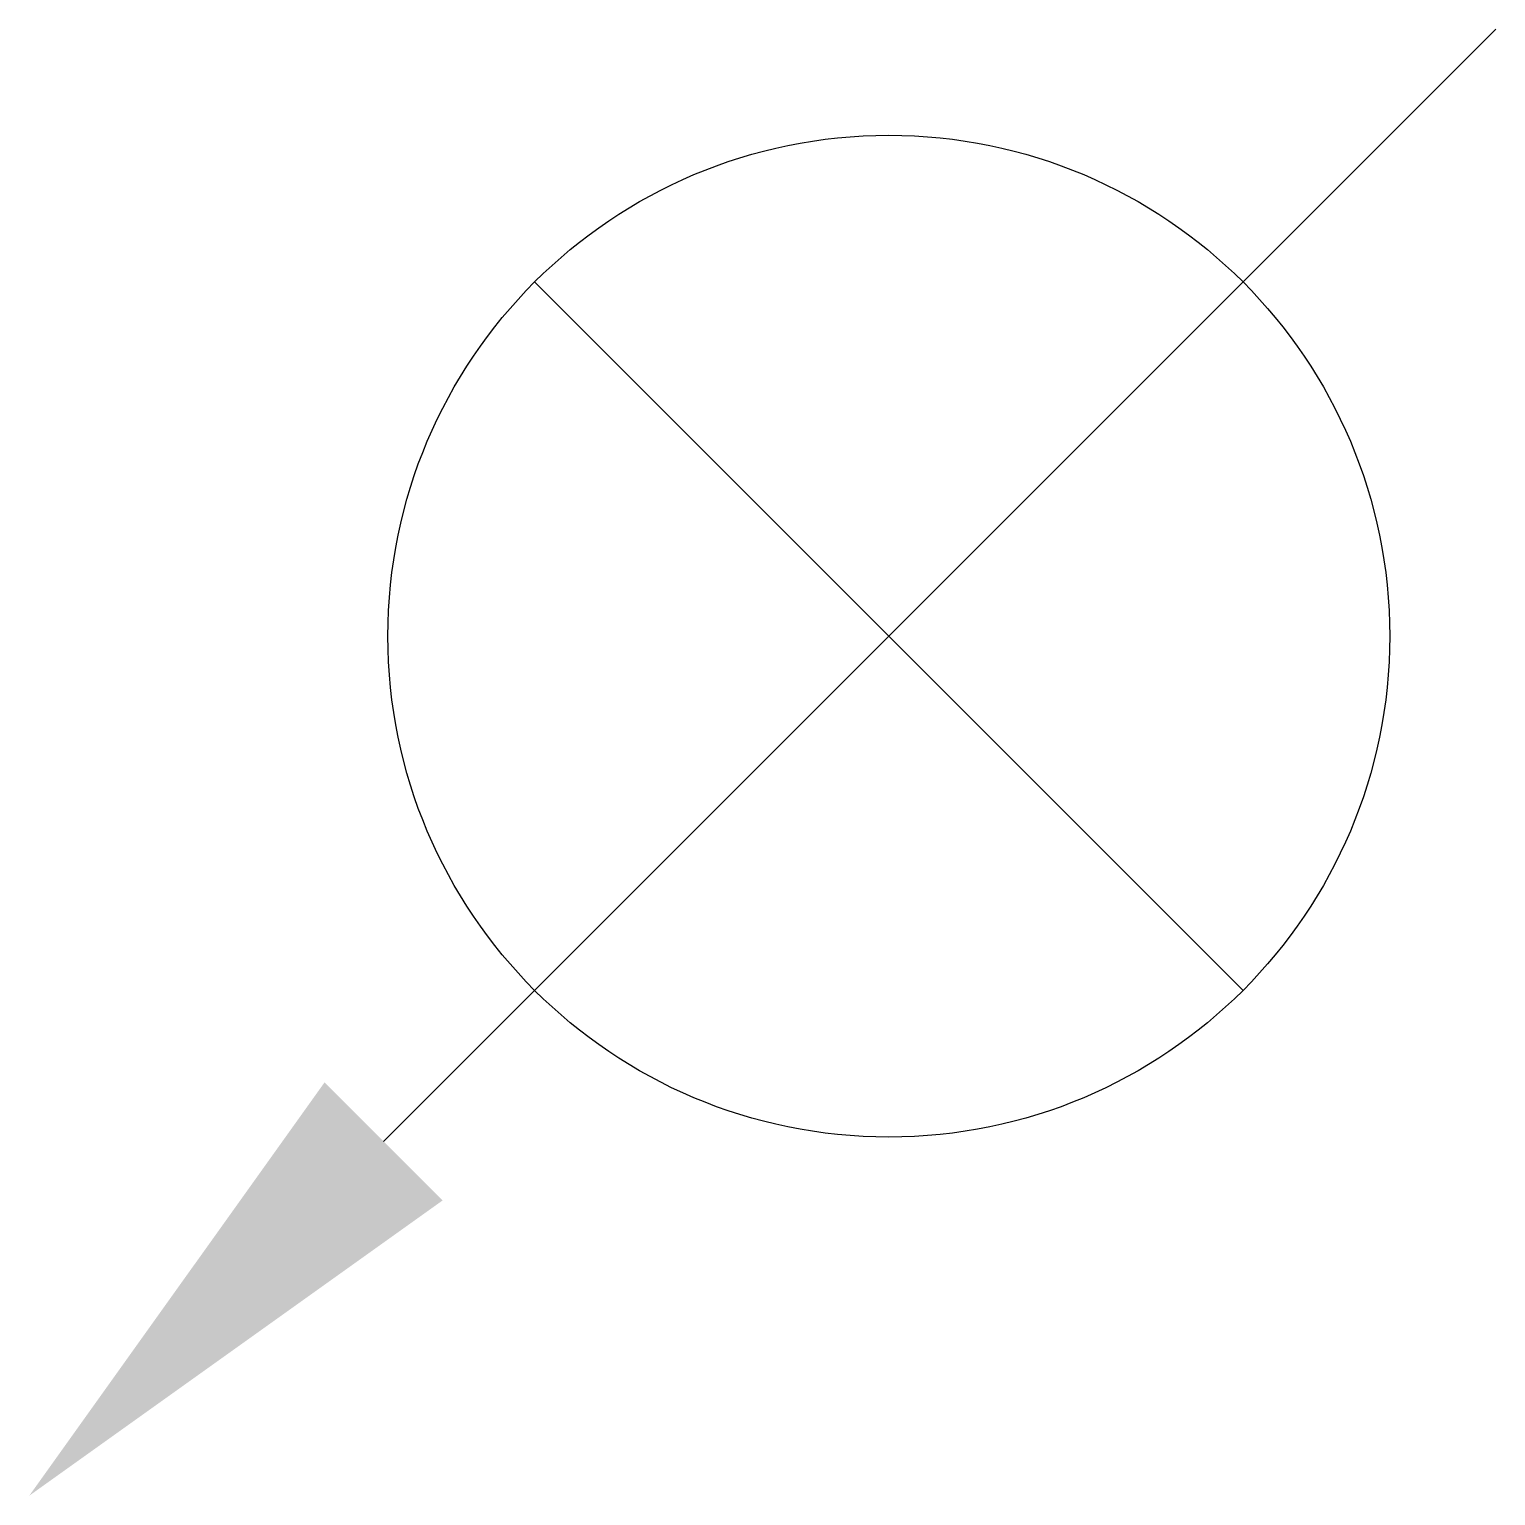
# Model space of a CAD drawing. Header units: millimetres. Extents: x -62.276 to -61.837, y 47.076 to 47.515.
import ezdxf

# ---------------------------------------------------------------- set-up
doc = ezdxf.new("R2010")
doc.units = ezdxf.units.MM
doc.header["$LTSCALE"] = 10
doc.layers.add('Inc_símbolos', color=2, linetype='Continuous')

msp = doc.modelspace()

# ---------------------------------------------------------------- linework, layer by layer
at = {"layer": 'Inc_símbolos', "color": 2, "linetype": 'Continuous'}
for p, q in [((-62.16987, 47.18239), (-61.83682, 47.51544)), ((-61.91248, 47.22764), (-62.12461, 47.43978))]:
    msp.add_line(p, q, dxfattribs=at)
at = {"layer": 'Inc_símbolos', "color": 3, "linetype": 'Continuous'}
msp.add_circle((-62.01855, 47.33371), 0.15, dxfattribs=at)
at = {"layer": 'Inc_símbolos', "color": 1}
msp.add_solid([(-62.1522, 47.16471), (-62.27594, 47.07632), (-62.18755, 47.20006)], dxfattribs=at)

doc.saveas('drawing.dxf')
